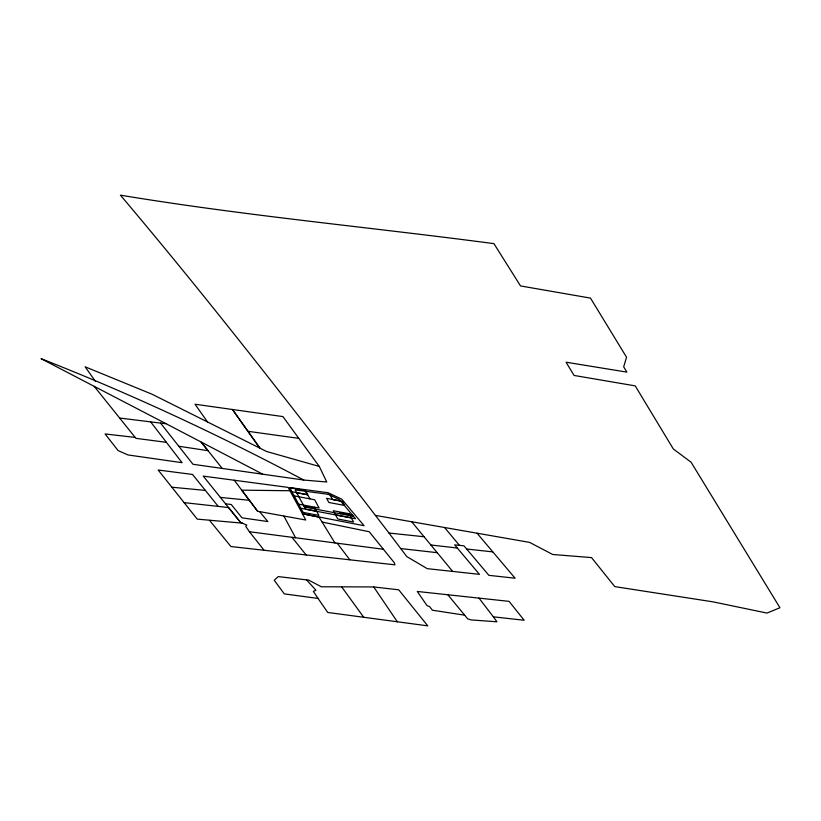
<?xml version="1.0" encoding="UTF-8"?>
<svg xmlns="http://www.w3.org/2000/svg" width="821" height="821" viewBox="0 0 821 821"><rect width="100%" height="100%" fill="white"/><g stroke="black" fill="none" stroke-linecap="round" stroke-linejoin="round"><path stroke-width="1.23" d="M341.628 586.83L321.37 586.789L308.665 580.119L278.247 576.609L274.224 580.231L284.292 593.881L318.055 598.447L327.743 612.466L427.772 625.848L398.708 589.806L373.719 586.953L341.628 586.83L363.775 617.351M242.575 523.172L197.225 519.118L158.166 470.012L192.555 474.456L218.212 506.393L228.597 507.573L240.471 522.361L246.864 525.122L245.715 526.23L249.42 531.731L264.095 550.265L394.963 564.838L394.285 562.703L369.204 531.731L322.119 522.064L319.02 517.158L302.446 513.792L290.398 491.553L291.27 490.753L241.713 490.158L257.609 511.247L305.74 520.001L302.446 513.792M303.791 480.049C218.499 434.709 130.991 393.916 41.05 358.664L94.251 386.383L119.65 418.043L160.547 423.092L192.986 464.276L303.791 480.049L326.748 481.999L319.287 466.441L282.927 416.586L195.029 404.23L207.559 422.025M171.774 487.202L205.353 490.414M220.356 497.403L249.348 500.287L257.609 511.247M375.454 515.414L529.617 542.394L552.687 554.483L591.51 557.592L614.785 586.615L712.618 601.783L766.999 613.071L779.95 607.745L691.087 462.223L673.312 448.964L635.208 385.87L574.095 375.454L566.028 362.205L626.885 372.118L623.683 366.843L626.546 357.238L590.484 298.105L520.524 285.934L493.924 243.642C369.46 227.15 244.34 215.718 120.4 195.152C213.368 305.022 301.297 418.967 388.99 533.045L424.067 536.739L452.658 571.416L479.454 574.351L454.67 544.898L463.937 545.791L488.885 575.336L515.116 578.22L477.042 533.219M464.665 615.175L432.421 610.208L429.434 606.452L427.105 605.734L417.273 591.459L509.071 601.362L524.188 620.266L493.349 616.828L478.982 598.088M452.658 571.416L427.248 568.655L406.795 556.587L388.99 533.045M184.007 502.616L218.212 506.393M466.687 549.033L492.723 551.876M160.547 423.092L166.088 423.718L262.504 474.066M264.095 550.265L230.937 546.55L209.499 520.309M400.781 548.572L437.224 552.687M166.427 442.334L135.917 438.342L135.178 437.429L105.078 433.95L118.132 450.606L128.055 454.957L182.067 462.675L150.664 421.881M430.789 544.98L457.297 548.018M289.967 490.742L288.161 487.407L203.259 476.118L225.559 503.817L231.255 504.515L242.01 517.835L267.851 521.561L259.539 511.606M249.42 531.731L383.325 549.249M289.659 487.592L328.143 492.733L341.772 499.168L364.093 525.717L304.027 514.1L289.659 487.592L305.433 490.589L309.917 498.86M247.911 431.292L259.908 448.163L232.466 409.505L247.911 431.292L298.608 438.342M179.05 446.275L208.052 450.688L201.227 442.17L222.111 468.278M291.907 491.728L307.67 494.724M296.689 492.723L307.341 494.755L305.443 491.245M340.694 501.097L332.577 499.548L330.237 495.237M294.144 495.863L314.648 499.763L319.123 508.035L298.618 504.135M303.852 505.962L314.515 507.983L315.079 509.041M352.578 515.219L339.75 512.786L340.315 513.833M304.427 507.009L353.523 516.347M300.866 508.271L316.629 511.267M335.553 514.87L351.326 517.866M303.103 512.407L318.876 515.403L314.392 507.132M319.287 466.441L266.599 451.499L152.018 394.213L85.117 366.802L95.359 381.262M94.251 386.383L166.088 423.718M306.52 579.872L315.962 590.227L313.355 591.377L318.055 598.447M444.582 527.523L459.421 545.349M411.732 521.776L424.067 536.739M447.856 594.784L467.683 618.839L470.987 619.906L496.962 621.795L493.349 616.828M225.559 503.817L240.471 522.361M291.989 537.324L306.161 554.996M119.65 418.043L135.178 437.429M337.298 543.307L349.797 559.768M234.242 480.203L249.348 500.287M373.719 586.953L397.385 621.836M322.119 522.064L334.937 542.958M283.922 516.152L295.581 537.776M328.226 494.283L295.139 489.87L305.628 509.225L355.514 518.718L339.412 499.579L328.226 494.283M342.367 501.323L326.594 498.326L328.841 502.462L344.604 505.459L342.367 501.323M349.089 513.73L333.316 510.734L337.8 519.005L353.564 522.002L349.089 513.73"/></g></svg>
